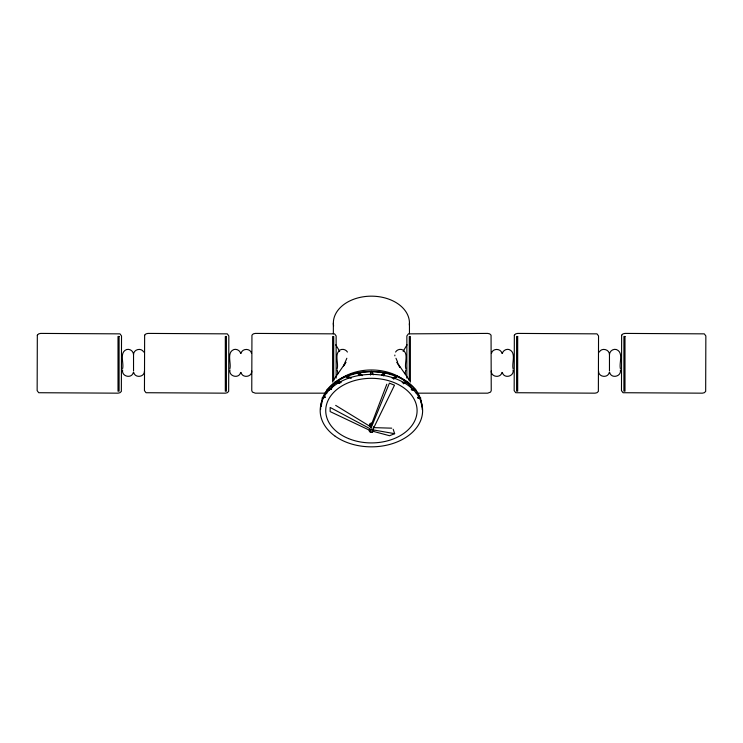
<?xml version="1.0" encoding="UTF-8"?>
<svg xmlns="http://www.w3.org/2000/svg" width="743" height="743" viewBox="0 0 743 743"><rect width="100%" height="100%" fill="white"/><g stroke="black" fill="none" stroke-linecap="round" stroke-linejoin="round"><path stroke-width="1.11" d="M144.458 371.026C144.736 377.175 135.05 378.447 133.721 372.438M251.766 371.026C252.044 377.175 242.357 378.447 241.029 372.438M422.238 409.579C421.643 358.711 321.162 358.711 320.577 409.579M321.162 406.486L322.629 398.638M370.33 427.401L386.824 384.187M371.091 427.875L389.425 383.137L394.496 385.208L373.265 428.767M133.35 372.438C131.78 379.079 121.248 376.552 122.614 369.94M241.029 353.371C242.19 348.123 250.428 348.123 251.58 353.371M240.658 372.438C239.088 379.079 228.556 376.552 229.921 369.94M405.037 373.757L405.771 369.94M491.42 353.371C492.572 348.123 500.81 348.123 501.971 353.371M502.342 353.371C503.076 350.538 506.215 348.736 509.029 349.507C516.626 352.377 511.648 362.928 513.079 368.649M501.971 372.438C500.643 378.447 490.956 377.175 491.234 371.026M609.279 372.438C607.95 378.447 598.264 377.175 598.542 371.026M343.387 366.318L346.851 358.256M383.147 375.633L384.66 372.522M383.741 375.902L385.19 372.921L396.093 376.116L392.165 378.168M343.935 365.649L345.894 362.305L333.161 380.565M407.071 344.78L403.143 351.346M395.573 352.052C397.022 349.516 400.514 348.578 403.04 350.055C408.836 354.207 404.294 362.918 405.771 368.649M599.276 352.052C601.746 347.287 609.706 349.414 609.464 354.782C609.399 351.328 613.012 348.551 616.337 349.507C623.934 352.377 618.956 362.928 620.386 368.649M381.465 375.345L383.518 372.707L372.419 371.676L373.218 374.825M393.428 378.67L397.013 376.134M393.734 379.125L397.301 376.608L406.662 381.688L402.167 382.645M393.214 429.296L394.635 433.671L389.573 435.732L373.005 431.293M403.338 383.212L407.619 381.893M403.3 383.741L407.647 382.394L414.826 389.016L411.362 389.026M325.323 396.818L323.14 397.319L327.422 390.01L329.706 390.01M321.942 398.127L325.276 397.366M411.269 389.731L415.764 389.388M412.049 390.14L415.523 389.871L420.036 397.589L417.817 397.199M331.777 388.635L328.406 388.821L335.214 382.543L339.69 383.49M327.05 389.388L331.554 389.156M326.855 393.168L255.286 393.168L252.444 392.09L251.766 390.632L251.942 335.177L253.326 333.858L255.286 333.412L334.591 333.858L336.142 335.947L336.142 378.103M416.145 393.168L487.714 393.168L490.556 392.09L491.234 390.632L491.058 335.177L489.674 333.858L487.714 333.412L408.409 333.858L406.858 335.947L406.858 378.103M373.311 427.615L391.71 428.172M417.492 397.765L420.872 398.127M418.114 398.294L420.389 398.545L421.931 406.82M341.093 382.208L336.598 381.577L345.476 376.757L348.448 378.308M335.195 381.893L340.87 382.691M372.902 429.844L394.635 433.671M351.281 377.741L347.167 376.079L357.504 373.051L359.556 375.679M345.801 376.134L351.067 378.271M369.633 430.281L330.152 411.594L330.152 407.452L369.652 428.516M335.678 405.372L371.156 427.086M362.556 375.633L359.389 372.707L370.478 371.667L370.478 375.057M358.154 372.522L361.469 375.577M347.427 352.052C345.978 349.516 342.486 348.578 339.96 350.055C334.164 354.207 338.706 362.918 337.229 368.649M143.724 352.052C141.254 347.287 133.294 349.414 133.536 354.782C133.601 351.328 129.988 348.551 126.663 349.507C119.066 352.377 124.044 362.928 122.614 368.649M409.653 380.565L396.92 362.305L399.864 367.33L398.991 365.305M339.672 351.346L335.743 344.78M395.963 358.256L397.7 362.287M609.65 372.438C611.22 379.079 621.752 376.552 620.386 369.94M502.342 372.438C503.912 379.079 514.444 376.552 513.079 369.94M337.963 373.757L337.229 369.94M240.658 353.371C239.924 350.538 236.785 348.736 233.971 349.507C226.374 352.377 231.352 362.928 229.921 368.649M371.407 371.286L372.206 374.472M609.464 355.061L609.464 371.026M410.377 382.069L410.377 336.505L409.291 336.477L409.291 380.908M409.458 323.066L409.458 333.811M394.849 355.061L394.849 355.869M333.709 380.908L333.709 336.477L332.623 336.505L332.623 382.069M333.356 323.066L333.356 333.811M133.536 355.061L133.536 371.026M333.598 326.075A38.051 26.906 0 0 1 370.692 296.169A38.051 26.906 0 0 1 409.347 325.072M330.607 389.239A44.162 31.225 0 0 1 371.407 369.968A44.162 31.225 0 0 1 412.207 389.239M369.708 426.12A1.765 1.245 0 0 1 371.862 424.587M373.562 426.77A2.229 1.579 0 0 1 373.339 427.151M369.252 425.953A2.229 1.579 0 0 1 371.983 424.838M370.525 425.479A1.765 1.245 0 0 1 370.014 423.64A1.765 1.245 0 0 1 372.652 423.519M37.326 335.177L37.15 390.632L38.701 392.722L118.007 393.168L119.976 392.722L121.35 391.403L121.527 335.947L119.976 333.858L40.67 333.412L38.701 333.858L37.326 335.177M144.634 335.177L144.458 390.632L146.009 392.722L225.315 393.168L227.284 392.722L228.658 391.403L228.835 335.947L227.284 333.858L147.978 333.412L146.009 333.858L144.634 335.177M514.342 335.177L514.165 390.632L515.716 392.722L595.022 393.168L596.991 392.722L598.366 391.403L598.542 335.947L596.991 333.858L517.685 333.412L515.716 333.858L514.342 335.177M621.65 335.177L621.473 390.632L623.024 392.722L702.33 393.168L704.299 392.722L705.674 391.403L705.85 335.947L704.299 333.858L624.993 333.412L623.024 333.858L621.65 335.177M119.094 336.477L118.007 336.505L118.007 391.189L119.094 391.162L119.094 336.477M226.401 336.477L225.315 336.505L225.315 391.189L226.401 391.162L226.401 336.477M624.993 336.505L623.906 336.477L623.906 391.162L624.993 391.189L624.993 336.505M517.685 336.505L516.599 336.477L516.599 391.162L517.685 391.189L517.685 336.505M370.646 432.082A1.523 1.077 0 0 0 372.93 431.144A1.523 1.077 0 0 0 370.646 430.216A1.523 1.077 0 0 0 370.646 432.082M370.293 431.989A2.229 1.579 0 0 0 373.645 430.624A2.229 1.579 0 0 0 370.293 429.25A2.229 1.579 0 0 0 370.293 431.989M348.569 438.593A45.685 32.302 0 0 0 417.092 410.619A45.685 32.302 0 0 0 348.569 382.645A45.685 32.302 0 0 0 348.569 438.593M335.195 436.234A51.211 36.212 0 0 0 420.872 419.999A51.211 36.212 0 0 0 358.154 375.642A51.211 36.212 0 0 0 335.195 436.234"/></g></svg>
